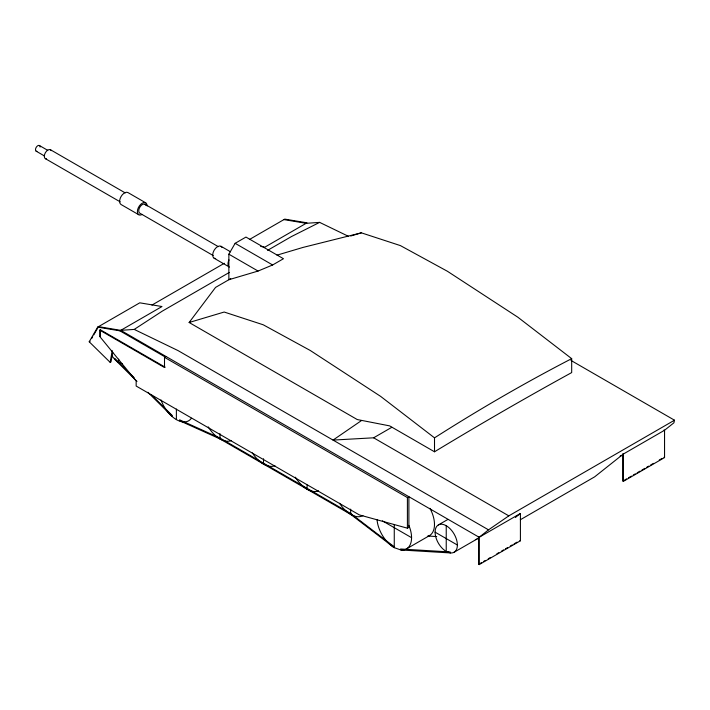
<?xml version="1.0" encoding="UTF-8"?>
<svg xmlns="http://www.w3.org/2000/svg" width="710" height="710" viewBox="0 0 710 710"><rect width="100%" height="100%" fill="white"/><g stroke="black" fill="none" stroke-linecap="round" stroke-linejoin="round"><path stroke-width="1.06" d="M350.678 514.368L350.793 513.587L393.784 546.425L393.659 547.206L350.678 514.368L350.678 509.114M97.678 327.124L119.901 330.842L161.995 306.534L139.772 302.824L97.678 327.124L89.22 341.785L110.165 362.357L112.233 350.598M112.704 352.24L111.008 361.869L110.165 362.357M570.947 360.414L674.5 420.205L673.905 422.814L664.551 430.251L623.309 454.063L594.634 476.854L520.323 519.755M91.652 338.546L92.708 336.709M93.764 334.88L98.53 326.635L120.744 330.345L134.234 329.413L162.43 311.051L229.321 272.436M228.86 254.189L235.134 243.317L245.962 237.069L283.459 258.724L272.631 264.972L258.067 271.051L228.86 279.731L228.86 254.189L258.067 271.051M277.007 255.147L303.046 247.408L361.355 232.836L400.413 245.607L447.389 271.255L517.812 317.184L571.683 358.656L571.683 372.581A3945.843 2278.141 -60 0 0 434.511 451.782L389.648 425.885L357.236 419.548L189.135 322.5L215.547 287.417L230.732 278.648M674.5 420.205L508.813 515.859L488.516 529.846L479.17 537.284L479.17 564.61L478.655 564.308L478.655 536.982M515.353 517.492L520.412 513.472L520.412 540.789L479.17 564.61M361.239 420.746L333.043 440.085L373.62 437.804L391.813 427.296M249.387 239.536L284.763 219.115L306.977 222.825L264.883 247.133L260.65 246.423M99.764 330.159L100.403 329.795L165.146 367.177L164.507 367.54L99.764 330.159L99.764 336.513L136.16 380.968L136.16 386.045L359.349 514.91L407.407 528.187L408.889 527.335L408.889 496.707L407.407 497.568L164.507 357.334L164.507 367.54M151.949 305.078L224.351 263.268M89.22 341.785L90.064 341.288M99.764 336.513L100.403 336.141L100.403 329.795M267.537 250.373L291.428 236.581L319.624 222.381L348.486 236.341M164.507 357.334L165.989 356.473M438.354 524.947L447.904 519.427M406.502 548.883L429.426 535.651M520.412 513.472L479.17 537.284L120.744 330.345M454.116 552.238L477.04 539.005M479.614 563.758L481.531 562.648M483.448 561.539L485.365 560.43M488.24 558.77L490.157 557.661M496.876 553.782L498.793 552.682M501.668 551.013L503.594 549.913M505.511 548.803L507.428 547.694M510.304 546.034L512.221 544.925M514.147 543.816L517.022 542.156M624.711 479.978L626.628 478.877M628.545 477.768L631.421 476.108M633.347 474.999L635.264 473.889M637.181 472.78L640.056 471.12M641.973 470.011L644.857 468.351M646.774 467.242L648.691 466.133M650.609 465.032L653.484 463.364M659.244 460.044L662.119 458.385M623.309 481.389L623.309 454.063L622.794 453.77L622.794 481.087L623.309 481.389L664.551 457.577L664.551 430.251L664.036 429.949M350.731 236.013L361.355 232.836M189.135 322.5L224.182 312.036L263.241 324.798L310.217 350.456L380.64 396.384L434.511 437.848L434.511 451.782M319.624 222.381L306.134 223.313L283.911 219.603M427.908 536.032L436.73 536.556M446.235 551.457L450.504 552.939A15.762 9.097 60 0 0 454.116 534.044A15.762 9.097 60 0 0 435.94 527.725A15.762 9.097 60 0 0 446.235 551.457L446.235 525.728M377.037 519.684A24.468 14.129 60 0 0 394.263 547.667L400.884 549.975L450.504 552.939L450.193 551.972L400.582 548.999L400.884 549.975A24.468 14.129 60 0 0 408.862 525.382M134.234 329.413L178.032 350.589L488.516 529.846M664.036 457.275L664.551 457.577M235.134 243.317L272.631 264.972M145.701 202.82L127.951 192.57A6.896 3.985 -60 0 0 121.055 196.555A6.896 3.985 -60 0 0 121.055 204.515L138.805 214.757M221.005 246.29L230.564 251.819M50.49 149.757L125.262 192.925M144.929 204.285L218.325 246.654M39.432 145.541L47.712 150.316M36.174 151.186L44.455 155.96M45.36 158.649L120.132 201.817M213.195 255.547L139.799 213.169A5.13 2.964 -60 0 1 140.349 206.406A5.13 2.964 -60 0 1 145.719 205.19M214.109 258.236L229.41 267.067M373.62 437.804L508.813 515.859M519.897 540.496L520.412 540.789M119.901 330.842L165.146 356.961M435.088 532.163L457.382 545.023M382.424 520.856L411.569 537.674M219.967 438.034L350.633 513.481L350.633 514.351L219.967 438.904L179.692 420.755L179.603 419.85L219.878 437.999L219.967 438.904L219.967 433.65M134.137 377.676L114.674 358.328L114.416 358.994L137.003 381.439M151.274 394.698L172.308 415.598L172.051 416.264L147.902 392.275M407.407 497.568L407.407 528.187M394.263 524.53L394.263 547.667M307.093 485.001L307.093 489.208M263.508 458.784L263.508 464.047M176.382 409.084L176.382 419.601M118.703 359.145L118.703 362.357M621.836 455.403A15.762 9.097 60 0 1 620.149 456.033M478.993 537.088A15.762 9.097 60 0 1 475.345 539.627M429.932 508.307A24.468 14.129 60 0 1 427.731 536.387M362.916 515.584A24.468 14.129 60 0 1 339.54 503.257M318.515 490.832A24.468 14.129 60 0 1 295.387 477.191M274.93 465.671A24.468 14.129 60 0 1 252.369 452.927M231.389 440.528A24.468 14.129 60 0 1 208.261 426.887M142.257 214.42A6.896 3.985 -60 0 1 137.376 211.607A6.896 3.985 -60 0 1 142.257 203.158A6.896 3.985 -60 0 1 147.13 205.98M36.92 151.328A3.257 1.881 -60 0 1 35.58 148.958A3.257 1.881 -60 0 1 38.109 145.55A3.257 1.881 -60 0 1 40.106 147.032M46.532 158.88A5.13 2.964 -60 0 1 45.36 152.721A5.13 2.964 -60 0 1 51.28 150.662M215.689 258.546A6.896 3.985 -60 0 1 214.109 250.275A6.896 3.985 -60 0 1 222.061 247.515M228.354 265.851A6.896 3.985 -60 0 1 228.993 259.904M434.511 437.848A1857.608 1072.49 -60 0 1 571.683 358.656M191.372 418.252A24.468 14.129 60 0 1 176 419.379A24.468 14.129 60 0 1 161.019 399.97M122.155 363.724A15.762 9.097 60 0 1 111.914 355.772"/></g></svg>
